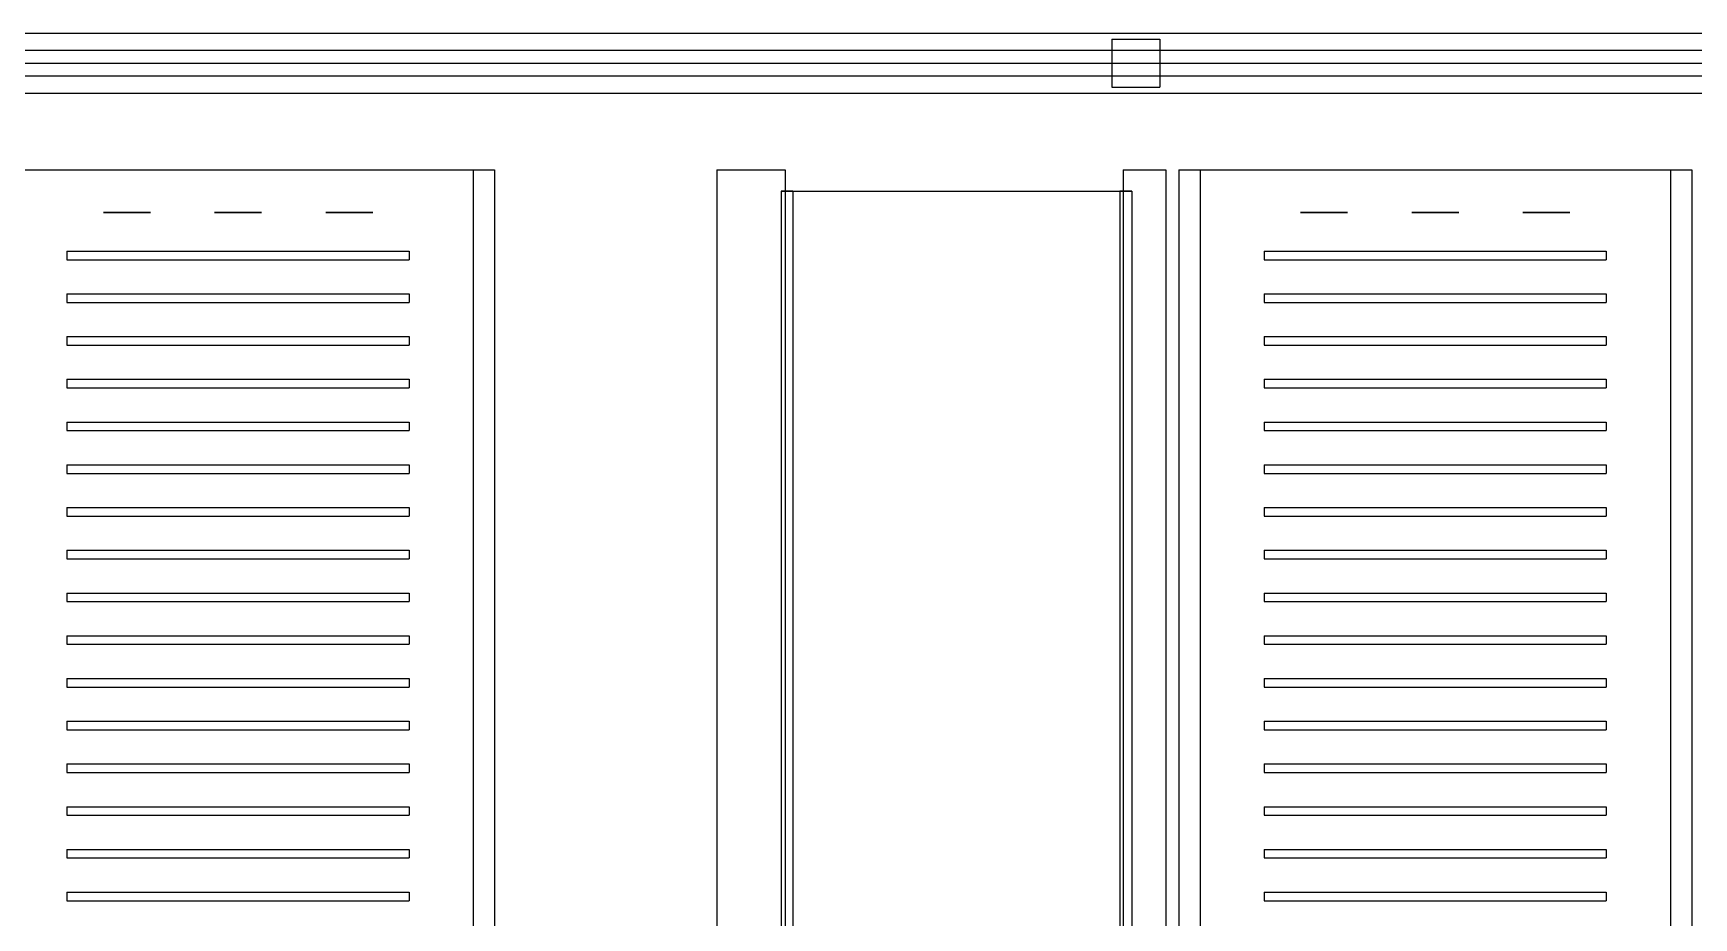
# Model space of a CAD drawing. Header units: millimetres. Extents: x -1175 to 655, y -895 to 720.
# Drawn here: x -222.57 to -179.85, y -427.5 to -404.73 of the extents above; entities that cross this region are included whole.
import ezdxf

# ---------------------------------------------------------------- set-up
doc = ezdxf.new("R2010")
doc.units = ezdxf.units.MM
doc.layers.add('HIDDEN', color=8, linetype='Continuous')
doc.layers.add('VISIBLE', color=7, linetype='Continuous')

msp = doc.modelspace()

# ---------------------------------------------------------------- linework, layer by layer
at = {"layer": 'HIDDEN'}
for points in [[(-317.4, -404.728), (-97.4, -404.728)], [(-317.4, -404.728), (-97.4, -404.728)], [(-317.4, -404.728), (-97.4, -404.728)], [(-194.816, -404.882), (-193.584, -404.882)], [(-194.816, -404.882), (-193.584, -404.882)], [(-194.816, -404.882), (-194.816, -406.114)], [(-194.816, -404.882), (-194.816, -406.114)], [(-193.584, -404.882), (-193.584, -406.114)], [(-193.584, -404.882), (-193.584, -406.114)], [(-317.4, -405.168), (-97.4, -405.168)], [(-317.4, -405.168), (-97.4, -405.168)], [(-317.4, -405.498), (-97.4, -405.498)], [(-317.4, -405.498), (-97.4, -405.498)], [(-317.4, -405.498), (-97.4, -405.498)], [(-317.4, -405.498), (-97.4, -405.498)], [(-317.4, -405.498), (-97.4, -405.498)], [(-317.4, -405.498), (-97.4, -405.498)], [(-317.4, -405.828), (-97.4, -405.828)], [(-317.4, -405.828), (-97.4, -405.828)], [(-317.4, -406.268), (-97.4, -406.268)], [(-317.4, -406.268), (-97.4, -406.268)], [(-317.4, -406.268), (-97.4, -406.268)], [(-194.816, -406.114), (-193.584, -406.114)], [(-194.816, -406.114), (-193.584, -406.114)], [(-223.9, -408.248), (-210.7, -408.248)], [(-223.9, -408.248), (-210.7, -408.248)], [(-223.35, -408.248), (-211.25, -408.248)], [(-223.35, -408.248), (-211.25, -408.248)], [(-211.25, -408.248), (-211.25, -440.148)], [(-211.25, -408.248), (-211.25, -440.148)], [(-210.7, -408.248), (-210.7, -440.148)], [(-210.7, -408.248), (-210.7, -440.148)], [(-204.98, -408.248), (-203.22, -408.248)], [(-204.98, -408.248), (-203.22, -408.248)], [(-204.98, -408.248), (-204.98, -440.148)], [(-204.98, -408.248), (-204.98, -440.148)], [(-203.22, -408.248), (-203.22, -440.148)], [(-203.22, -408.248), (-203.22, -440.148)], [(-194.53, -408.248), (-193.43, -408.248)], [(-194.53, -408.248), (-193.43, -408.248)], [(-194.53, -408.248), (-194.53, -440.148)], [(-194.53, -408.248), (-194.53, -440.148)], [(-193.43, -408.248), (-193.43, -440.148)], [(-193.43, -408.248), (-193.43, -440.148)], [(-193.1, -408.248), (-179.9, -408.248)], [(-193.1, -408.248), (-179.9, -408.248)], [(-193.1, -408.248), (-193.1, -440.148)], [(-193.1, -408.248), (-193.1, -440.148)], [(-192.55, -408.248), (-180.45, -408.248)], [(-192.55, -408.248), (-180.45, -408.248)], [(-192.55, -408.248), (-192.55, -440.148)], [(-192.55, -408.248), (-192.55, -440.148)], [(-180.45, -408.248), (-180.45, -440.148)], [(-180.45, -408.248), (-180.45, -440.148)], [(-179.9, -408.248), (-179.9, -440.148)], [(-179.9, -408.248), (-179.9, -440.148)], [(-203.33, -408.798), (-194.617, -408.798)], [(-203.33, -408.798), (-203.023, -408.798)], [(-203.33, -408.798), (-203.33, -439.598)], [(-203.33, -408.798), (-194.617, -408.798)], [(-203.023, -408.798), (-203.33, -408.798)], [(-203.33, -408.798), (-203.33, -439.598)], [(-203.33, -408.798), (-194.617, -408.798)], [(-203.33, -408.798), (-203.023, -408.798)], [(-203.33, -408.798), (-203.33, -439.598)], [(-203.33, -408.798), (-194.617, -408.798)], [(-203.023, -408.798), (-203.33, -408.798)], [(-203.33, -408.798), (-203.33, -439.598)], [(-203.33, -408.798), (-194.617, -408.798)], [(-203.33, -408.798), (-203.023, -408.798)], [(-203.33, -408.798), (-203.33, -439.598)], [(-203.33, -408.798), (-194.617, -408.798)], [(-203.023, -408.798), (-203.33, -408.798)], [(-203.33, -408.798), (-203.33, -439.598)], [(-203.33, -408.798), (-194.617, -408.798)], [(-203.33, -408.798), (-203.023, -408.798)], [(-203.33, -408.798), (-203.33, -439.598)], [(-203.33, -408.798), (-194.617, -408.798)], [(-203.023, -408.798), (-203.33, -408.798)], [(-203.33, -408.798), (-203.33, -439.598)], [(-203.33, -408.798), (-194.617, -408.798)], [(-203.33, -408.798), (-203.023, -408.798)], [(-203.33, -408.798), (-203.33, -439.598)], [(-203.023, -408.798), (-194.31, -408.798)], [(-203.023, -408.798), (-203.023, -439.598)], [(-203.023, -408.798), (-194.31, -408.798)], [(-203.023, -408.798), (-203.023, -439.598)], [(-203.023, -408.798), (-194.31, -408.798)], [(-203.023, -408.798), (-203.023, -439.598)], [(-203.023, -408.798), (-194.31, -408.798)], [(-203.023, -408.798), (-203.023, -439.598)], [(-203.023, -408.798), (-194.31, -408.798)], [(-203.023, -408.798), (-203.023, -439.598)], [(-203.023, -408.798), (-194.31, -408.798)], [(-203.023, -408.798), (-203.023, -439.598)], [(-203.023, -408.798), (-194.31, -408.798)], [(-203.023, -408.798), (-203.023, -439.598)], [(-203.023, -408.798), (-194.31, -408.798)], [(-203.023, -408.798), (-203.023, -439.598)], [(-203.023, -408.798), (-194.31, -408.798)], [(-203.023, -408.798), (-203.023, -439.598)], [(-194.617, -408.798), (-194.31, -408.798)], [(-194.617, -408.798), (-194.617, -439.598)], [(-194.31, -408.798), (-194.617, -408.798)], [(-194.617, -408.798), (-194.617, -439.598)], [(-194.617, -408.798), (-194.31, -408.798)], [(-194.617, -408.798), (-194.617, -439.598)], [(-194.31, -408.798), (-194.617, -408.798)], [(-194.617, -408.798), (-194.617, -439.598)], [(-194.617, -408.798), (-194.31, -408.798)], [(-194.617, -408.798), (-194.617, -439.598)], [(-194.31, -408.798), (-194.617, -408.798)], [(-194.617, -408.798), (-194.617, -439.598)], [(-194.617, -408.798), (-194.31, -408.798)], [(-194.617, -408.798), (-194.617, -439.598)], [(-194.31, -408.798), (-194.617, -408.798)], [(-194.617, -408.798), (-194.617, -439.598)], [(-194.617, -408.798), (-194.31, -408.798)], [(-194.617, -408.798), (-194.617, -439.598)], [(-194.31, -408.798), (-194.31, -439.598)], [(-194.31, -408.798), (-194.31, -439.598)], [(-194.31, -408.798), (-194.31, -439.598)], [(-194.31, -408.798), (-194.31, -439.598)], [(-194.31, -408.798), (-194.31, -439.598)], [(-194.31, -408.798), (-194.31, -439.598)], [(-194.31, -408.798), (-194.31, -439.598)], [(-194.31, -408.798), (-194.31, -439.598)], [(-194.31, -408.798), (-194.31, -439.598)], [(-220.765, -409.348), (-220.761, -409.348)], [(-220.761, -409.348), (-220.765, -409.348)], [(-220.765, -409.348), (-220.761, -409.348)], [(-220.761, -409.348), (-220.765, -409.348)], [(-220.765, -409.348), (-220.761, -409.348)], [(-220.761, -409.348), (-220.765, -409.348)], [(-220.765, -409.348), (-220.761, -409.348)], [(-220.761, -409.348), (-220.765, -409.348)], [(-220.765, -409.348), (-220.761, -409.348)], [(-220.761, -409.348), (-220.765, -409.348)], [(-220.761, -409.348), (-220.726, -409.348)], [(-220.726, -409.348), (-220.761, -409.348)], [(-220.761, -409.348), (-220.726, -409.348)], [(-220.726, -409.348), (-220.761, -409.348)], [(-220.761, -409.348), (-220.726, -409.348)], [(-220.726, -409.348), (-220.761, -409.348)], [(-220.761, -409.348), (-220.726, -409.348)], [(-220.726, -409.348), (-220.761, -409.348)], [(-220.761, -409.348), (-220.726, -409.348)], [(-220.726, -409.348), (-220.761, -409.348)], [(-220.726, -409.348), (-220.658, -409.348)], [(-220.658, -409.348), (-220.726, -409.348)], [(-220.726, -409.348), (-220.658, -409.348)], [(-220.658, -409.348), (-220.726, -409.348)], [(-220.726, -409.348), (-220.658, -409.348)], [(-220.658, -409.348), (-220.726, -409.348)], [(-220.726, -409.348), (-220.658, -409.348)], [(-220.658, -409.348), (-220.726, -409.348)], [(-220.726, -409.348), (-220.658, -409.348)], [(-220.658, -409.348), (-220.726, -409.348)], [(-220.658, -409.348), (-220.561, -409.348)], [(-220.561, -409.348), (-220.658, -409.348)], [(-220.658, -409.348), (-220.561, -409.348)], [(-220.561, -409.348), (-220.658, -409.348)], [(-220.658, -409.348), (-220.561, -409.348)], [(-220.561, -409.348), (-220.658, -409.348)], [(-220.658, -409.348), (-220.561, -409.348)], [(-220.561, -409.348), (-220.658, -409.348)], [(-220.658, -409.348), (-220.561, -409.348)], [(-220.561, -409.348), (-220.658, -409.348)], [(-220.561, -409.348), (-220.441, -409.348)], [(-220.441, -409.348), (-220.561, -409.348)], [(-220.561, -409.348), (-220.441, -409.348)], [(-220.441, -409.348), (-220.561, -409.348)], [(-220.561, -409.348), (-220.441, -409.348)], [(-220.441, -409.348), (-220.561, -409.348)], [(-220.561, -409.348), (-220.441, -409.348)], [(-220.441, -409.348), (-220.561, -409.348)], [(-220.561, -409.348), (-220.441, -409.348)], [(-220.441, -409.348), (-220.561, -409.348)], [(-220.441, -409.348), (-220.305, -409.348)], [(-220.305, -409.348), (-220.441, -409.348)], [(-220.441, -409.348), (-220.305, -409.348)], [(-220.305, -409.348), (-220.441, -409.348)], [(-220.441, -409.348), (-220.305, -409.348)], [(-220.305, -409.348), (-220.441, -409.348)], [(-220.441, -409.348), (-220.305, -409.348)], [(-220.305, -409.348), (-220.441, -409.348)], [(-220.441, -409.348), (-220.305, -409.348)], [(-220.305, -409.348), (-220.441, -409.348)], [(-220.305, -409.348), (-220.16, -409.348)], [(-220.16, -409.348), (-220.305, -409.348)], [(-220.305, -409.348), (-220.16, -409.348)], [(-220.16, -409.348), (-220.305, -409.348)], [(-220.305, -409.348), (-220.16, -409.348)], [(-220.16, -409.348), (-220.305, -409.348)], [(-220.305, -409.348), (-220.16, -409.348)], [(-220.16, -409.348), (-220.305, -409.348)], [(-220.305, -409.348), (-220.16, -409.348)], [(-220.16, -409.348), (-220.305, -409.348)], [(-220.015, -409.348), (-220.16, -409.348)], [(-220.16, -409.348), (-220.015, -409.348)], [(-220.015, -409.348), (-220.16, -409.348)], [(-220.16, -409.348), (-220.015, -409.348)], [(-220.015, -409.348), (-220.16, -409.348)], [(-220.16, -409.348), (-220.015, -409.348)], [(-220.015, -409.348), (-220.16, -409.348)], [(-220.16, -409.348), (-220.015, -409.348)], [(-220.015, -409.348), (-220.16, -409.348)], [(-220.16, -409.348), (-220.015, -409.348)], [(-219.879, -409.348), (-220.015, -409.348)], [(-220.015, -409.348), (-219.879, -409.348)], [(-219.879, -409.348), (-220.015, -409.348)], [(-220.015, -409.348), (-219.879, -409.348)], [(-219.879, -409.348), (-220.015, -409.348)], [(-220.015, -409.348), (-219.879, -409.348)], [(-219.879, -409.348), (-220.015, -409.348)], [(-220.015, -409.348), (-219.879, -409.348)], [(-219.879, -409.348), (-220.015, -409.348)], [(-220.015, -409.348), (-219.879, -409.348)], [(-219.759, -409.348), (-219.879, -409.348)], [(-219.879, -409.348), (-219.759, -409.348)], [(-219.759, -409.348), (-219.879, -409.348)], [(-219.879, -409.348), (-219.759, -409.348)], [(-219.759, -409.348), (-219.879, -409.348)], [(-219.879, -409.348), (-219.759, -409.348)], [(-219.759, -409.348), (-219.879, -409.348)], [(-219.879, -409.348), (-219.759, -409.348)], [(-219.759, -409.348), (-219.879, -409.348)], [(-219.879, -409.348), (-219.759, -409.348)], [(-219.662, -409.348), (-219.759, -409.348)], [(-219.759, -409.348), (-219.662, -409.348)], [(-219.662, -409.348), (-219.759, -409.348)], [(-219.759, -409.348), (-219.662, -409.348)], [(-219.662, -409.348), (-219.759, -409.348)], [(-219.759, -409.348), (-219.662, -409.348)], [(-219.662, -409.348), (-219.759, -409.348)], [(-219.759, -409.348), (-219.662, -409.348)], [(-219.662, -409.348), (-219.759, -409.348)], [(-219.759, -409.348), (-219.662, -409.348)], [(-219.594, -409.348), (-219.662, -409.348)], [(-219.662, -409.348), (-219.594, -409.348)], [(-219.594, -409.348), (-219.662, -409.348)], [(-219.662, -409.348), (-219.594, -409.348)], [(-219.594, -409.348), (-219.662, -409.348)], [(-219.662, -409.348), (-219.594, -409.348)], [(-219.594, -409.348), (-219.662, -409.348)], [(-219.662, -409.348), (-219.594, -409.348)], [(-219.594, -409.348), (-219.662, -409.348)], [(-219.662, -409.348), (-219.594, -409.348)], [(-219.559, -409.348), (-219.594, -409.348)], [(-219.594, -409.348), (-219.559, -409.348)], [(-219.559, -409.348), (-219.594, -409.348)], [(-219.594, -409.348), (-219.559, -409.348)], [(-219.559, -409.348), (-219.594, -409.348)], [(-219.594, -409.348), (-219.559, -409.348)], [(-219.559, -409.348), (-219.594, -409.348)], [(-219.594, -409.348), (-219.559, -409.348)], [(-219.559, -409.348), (-219.594, -409.348)], [(-219.594, -409.348), (-219.559, -409.348)], [(-219.555, -409.348), (-219.559, -409.348)], [(-219.559, -409.348), (-219.555, -409.348)], [(-219.555, -409.348), (-219.559, -409.348)], [(-219.559, -409.348), (-219.555, -409.348)], [(-219.555, -409.348), (-219.559, -409.348)], [(-219.559, -409.348), (-219.555, -409.348)], [(-219.555, -409.348), (-219.559, -409.348)], [(-219.559, -409.348), (-219.555, -409.348)], [(-219.555, -409.348), (-219.559, -409.348)], [(-219.559, -409.348), (-219.555, -409.348)], [(-217.905, -409.348), (-217.901, -409.348)], [(-217.901, -409.348), (-217.905, -409.348)], [(-217.905, -409.348), (-217.901, -409.348)], [(-217.901, -409.348), (-217.905, -409.348)], [(-217.905, -409.348), (-217.901, -409.348)], [(-217.901, -409.348), (-217.905, -409.348)], [(-217.905, -409.348), (-217.901, -409.348)], [(-217.901, -409.348), (-217.905, -409.348)], [(-217.905, -409.348), (-217.901, -409.348)], [(-217.901, -409.348), (-217.905, -409.348)], [(-217.901, -409.348), (-217.866, -409.348)], [(-217.866, -409.348), (-217.901, -409.348)], [(-217.901, -409.348), (-217.866, -409.348)], [(-217.866, -409.348), (-217.901, -409.348)], [(-217.901, -409.348), (-217.866, -409.348)], [(-217.866, -409.348), (-217.901, -409.348)], [(-217.901, -409.348), (-217.866, -409.348)], [(-217.866, -409.348), (-217.901, -409.348)], [(-217.901, -409.348), (-217.866, -409.348)], [(-217.866, -409.348), (-217.901, -409.348)], [(-217.866, -409.348), (-217.798, -409.348)], [(-217.798, -409.348), (-217.866, -409.348)], [(-217.866, -409.348), (-217.798, -409.348)], [(-217.798, -409.348), (-217.866, -409.348)], [(-217.866, -409.348), (-217.798, -409.348)], [(-217.798, -409.348), (-217.866, -409.348)], [(-217.866, -409.348), (-217.798, -409.348)], [(-217.798, -409.348), (-217.866, -409.348)], [(-217.866, -409.348), (-217.798, -409.348)], [(-217.798, -409.348), (-217.866, -409.348)], [(-217.798, -409.348), (-217.701, -409.348)], [(-217.701, -409.348), (-217.798, -409.348)], [(-217.798, -409.348), (-217.701, -409.348)], [(-217.701, -409.348), (-217.798, -409.348)], [(-217.798, -409.348), (-217.701, -409.348)], [(-217.701, -409.348), (-217.798, -409.348)], [(-217.798, -409.348), (-217.701, -409.348)], [(-217.701, -409.348), (-217.798, -409.348)], [(-217.798, -409.348), (-217.701, -409.348)], [(-217.701, -409.348), (-217.798, -409.348)], [(-217.701, -409.348), (-217.581, -409.348)], [(-217.581, -409.348), (-217.701, -409.348)], [(-217.701, -409.348), (-217.581, -409.348)], [(-217.581, -409.348), (-217.701, -409.348)], [(-217.701, -409.348), (-217.581, -409.348)], [(-217.581, -409.348), (-217.701, -409.348)], [(-217.701, -409.348), (-217.581, -409.348)], [(-217.581, -409.348), (-217.701, -409.348)], [(-217.701, -409.348), (-217.581, -409.348)], [(-217.581, -409.348), (-217.701, -409.348)], [(-217.581, -409.348), (-217.445, -409.348)], [(-217.445, -409.348), (-217.581, -409.348)], [(-217.581, -409.348), (-217.445, -409.348)], [(-217.445, -409.348), (-217.581, -409.348)], [(-217.581, -409.348), (-217.445, -409.348)], [(-217.445, -409.348), (-217.581, -409.348)], [(-217.581, -409.348), (-217.445, -409.348)], [(-217.445, -409.348), (-217.581, -409.348)], [(-217.581, -409.348), (-217.445, -409.348)], [(-217.445, -409.348), (-217.581, -409.348)], [(-217.445, -409.348), (-217.3, -409.348)], [(-217.3, -409.348), (-217.445, -409.348)], [(-217.445, -409.348), (-217.3, -409.348)], [(-217.3, -409.348), (-217.445, -409.348)], [(-217.445, -409.348), (-217.3, -409.348)], [(-217.3, -409.348), (-217.445, -409.348)], [(-217.445, -409.348), (-217.3, -409.348)], [(-217.3, -409.348), (-217.445, -409.348)], [(-217.445, -409.348), (-217.3, -409.348)], [(-217.3, -409.348), (-217.445, -409.348)], [(-217.155, -409.348), (-217.3, -409.348)], [(-217.3, -409.348), (-217.155, -409.348)], [(-217.155, -409.348), (-217.3, -409.348)], [(-217.3, -409.348), (-217.155, -409.348)], [(-217.155, -409.348), (-217.3, -409.348)], [(-217.3, -409.348), (-217.155, -409.348)], [(-217.155, -409.348), (-217.3, -409.348)], [(-217.3, -409.348), (-217.155, -409.348)], [(-217.155, -409.348), (-217.3, -409.348)], [(-217.3, -409.348), (-217.155, -409.348)], [(-217.019, -409.348), (-217.155, -409.348)], [(-217.155, -409.348), (-217.019, -409.348)], [(-217.019, -409.348), (-217.155, -409.348)], [(-217.155, -409.348), (-217.019, -409.348)], [(-217.019, -409.348), (-217.155, -409.348)], [(-217.155, -409.348), (-217.019, -409.348)], [(-217.019, -409.348), (-217.155, -409.348)], [(-217.155, -409.348), (-217.019, -409.348)], [(-217.019, -409.348), (-217.155, -409.348)], [(-217.155, -409.348), (-217.019, -409.348)], [(-216.899, -409.348), (-217.019, -409.348)], [(-217.019, -409.348), (-216.899, -409.348)], [(-216.899, -409.348), (-217.019, -409.348)], [(-217.019, -409.348), (-216.899, -409.348)], [(-216.899, -409.348), (-217.019, -409.348)], [(-217.019, -409.348), (-216.899, -409.348)], [(-216.899, -409.348), (-217.019, -409.348)], [(-217.019, -409.348), (-216.899, -409.348)], [(-216.899, -409.348), (-217.019, -409.348)], [(-217.019, -409.348), (-216.899, -409.348)], [(-216.802, -409.348), (-216.899, -409.348)], [(-216.899, -409.348), (-216.802, -409.348)], [(-216.802, -409.348), (-216.899, -409.348)], [(-216.899, -409.348), (-216.802, -409.348)], [(-216.802, -409.348), (-216.899, -409.348)], [(-216.899, -409.348), (-216.802, -409.348)], [(-216.802, -409.348), (-216.899, -409.348)], [(-216.899, -409.348), (-216.802, -409.348)], [(-216.802, -409.348), (-216.899, -409.348)], [(-216.899, -409.348), (-216.802, -409.348)], [(-216.734, -409.348), (-216.802, -409.348)], [(-216.802, -409.348), (-216.734, -409.348)], [(-216.734, -409.348), (-216.802, -409.348)], [(-216.802, -409.348), (-216.734, -409.348)], [(-216.734, -409.348), (-216.802, -409.348)], [(-216.802, -409.348), (-216.734, -409.348)], [(-216.734, -409.348), (-216.802, -409.348)], [(-216.802, -409.348), (-216.734, -409.348)], [(-216.734, -409.348), (-216.802, -409.348)], [(-216.802, -409.348), (-216.734, -409.348)], [(-216.699, -409.348), (-216.734, -409.348)], [(-216.734, -409.348), (-216.699, -409.348)], [(-216.699, -409.348), (-216.734, -409.348)], [(-216.734, -409.348), (-216.699, -409.348)], [(-216.699, -409.348), (-216.734, -409.348)], [(-216.734, -409.348), (-216.699, -409.348)], [(-216.699, -409.348), (-216.734, -409.348)], [(-216.734, -409.348), (-216.699, -409.348)], [(-216.699, -409.348), (-216.734, -409.348)], [(-216.734, -409.348), (-216.699, -409.348)], [(-216.695, -409.348), (-216.699, -409.348)], [(-216.699, -409.348), (-216.695, -409.348)], [(-216.695, -409.348), (-216.699, -409.348)], [(-216.699, -409.348), (-216.695, -409.348)], [(-216.695, -409.348), (-216.699, -409.348)], [(-216.699, -409.348), (-216.695, -409.348)], [(-216.695, -409.348), (-216.699, -409.348)], [(-216.699, -409.348), (-216.695, -409.348)], [(-216.695, -409.348), (-216.699, -409.348)], [(-216.699, -409.348), (-216.695, -409.348)], [(-215.045, -409.348), (-215.041, -409.348)], [(-215.041, -409.348), (-215.045, -409.348)], [(-215.045, -409.348), (-215.041, -409.348)], [(-215.041, -409.348), (-215.045, -409.348)], [(-215.045, -409.348), (-215.041, -409.348)], [(-215.041, -409.348), (-215.045, -409.348)], [(-215.045, -409.348), (-215.041, -409.348)], [(-215.041, -409.348), (-215.045, -409.348)], [(-215.045, -409.348), (-215.041, -409.348)], [(-215.041, -409.348), (-215.045, -409.348)], [(-215.041, -409.348), (-215.006, -409.348)], [(-215.006, -409.348), (-215.041, -409.348)], [(-215.041, -409.348), (-215.006, -409.348)], [(-215.006, -409.348), (-215.041, -409.348)], [(-215.041, -409.348), (-215.006, -409.348)], [(-215.006, -409.348), (-215.041, -409.348)], [(-215.041, -409.348), (-215.006, -409.348)], [(-215.006, -409.348), (-215.041, -409.348)], [(-215.041, -409.348), (-215.006, -409.348)], [(-215.006, -409.348), (-215.041, -409.348)], [(-215.006, -409.348), (-214.938, -409.348)], [(-214.938, -409.348), (-215.006, -409.348)], [(-215.006, -409.348), (-214.938, -409.348)], [(-214.938, -409.348), (-215.006, -409.348)], [(-215.006, -409.348), (-214.938, -409.348)], [(-214.938, -409.348), (-215.006, -409.348)], [(-215.006, -409.348), (-214.938, -409.348)], [(-214.938, -409.348), (-215.006, -409.348)], [(-215.006, -409.348), (-214.938, -409.348)], [(-214.938, -409.348), (-215.006, -409.348)], [(-214.938, -409.348), (-214.841, -409.348)], [(-214.841, -409.348), (-214.938, -409.348)], [(-214.938, -409.348), (-214.841, -409.348)], [(-214.841, -409.348), (-214.938, -409.348)], [(-214.938, -409.348), (-214.841, -409.348)], [(-214.841, -409.348), (-214.938, -409.348)], [(-214.938, -409.348), (-214.841, -409.348)], [(-214.841, -409.348), (-214.938, -409.348)], [(-214.938, -409.348), (-214.841, -409.348)], [(-214.841, -409.348), (-214.938, -409.348)], [(-214.841, -409.348), (-214.721, -409.348)], [(-214.721, -409.348), (-214.841, -409.348)], [(-214.841, -409.348), (-214.721, -409.348)], [(-214.721, -409.348), (-214.841, -409.348)], [(-214.841, -409.348), (-214.721, -409.348)], [(-214.721, -409.348), (-214.841, -409.348)], [(-214.841, -409.348), (-214.721, -409.348)], [(-214.721, -409.348), (-214.841, -409.348)], [(-214.841, -409.348), (-214.721, -409.348)], [(-214.721, -409.348), (-214.841, -409.348)], [(-214.721, -409.348), (-214.585, -409.348)], [(-214.585, -409.348), (-214.721, -409.348)], [(-214.721, -409.348), (-214.585, -409.348)], [(-214.585, -409.348), (-214.721, -409.348)], [(-214.721, -409.348), (-214.585, -409.348)], [(-214.585, -409.348), (-214.721, -409.348)], [(-214.721, -409.348), (-214.585, -409.348)], [(-214.585, -409.348), (-214.721, -409.348)], [(-214.721, -409.348), (-214.585, -409.348)], [(-214.585, -409.348), (-214.721, -409.348)], [(-214.585, -409.348), (-214.44, -409.348)], [(-214.44, -409.348), (-214.585, -409.348)], [(-214.585, -409.348), (-214.44, -409.348)], [(-214.44, -409.348), (-214.585, -409.348)], [(-214.585, -409.348), (-214.44, -409.348)], [(-214.44, -409.348), (-214.585, -409.348)], [(-214.585, -409.348), (-214.44, -409.348)], [(-214.44, -409.348), (-214.585, -409.348)], [(-214.585, -409.348), (-214.44, -409.348)], [(-214.44, -409.348), (-214.585, -409.348)], [(-214.295, -409.348), (-214.44, -409.348)], [(-214.44, -409.348), (-214.295, -409.348)], [(-214.295, -409.348), (-214.44, -409.348)], [(-214.44, -409.348), (-214.295, -409.348)], [(-214.295, -409.348), (-214.44, -409.348)], [(-214.44, -409.348), (-214.295, -409.348)], [(-214.295, -409.348), (-214.44, -409.348)], [(-214.44, -409.348), (-214.295, -409.348)], [(-214.295, -409.348), (-214.44, -409.348)], [(-214.44, -409.348), (-214.295, -409.348)], [(-214.159, -409.348), (-214.295, -409.348)], [(-214.295, -409.348), (-214.159, -409.348)], [(-214.159, -409.348), (-214.295, -409.348)], [(-214.295, -409.348), (-214.159, -409.348)], [(-214.159, -409.348), (-214.295, -409.348)], [(-214.295, -409.348), (-214.159, -409.348)], [(-214.159, -409.348), (-214.295, -409.348)], [(-214.295, -409.348), (-214.159, -409.348)], [(-214.159, -409.348), (-214.295, -409.348)], [(-214.295, -409.348), (-214.159, -409.348)], [(-214.039, -409.348), (-214.159, -409.348)], [(-214.159, -409.348), (-214.039, -409.348)], [(-214.039, -409.348), (-214.159, -409.348)], [(-214.159, -409.348), (-214.039, -409.348)], [(-214.039, -409.348), (-214.159, -409.348)], [(-214.159, -409.348), (-214.039, -409.348)], [(-214.039, -409.348), (-214.159, -409.348)], [(-214.159, -409.348), (-214.039, -409.348)], [(-214.039, -409.348), (-214.159, -409.348)], [(-214.159, -409.348), (-214.039, -409.348)], [(-213.942, -409.348), (-214.039, -409.348)], [(-214.039, -409.348), (-213.942, -409.348)], [(-213.942, -409.348), (-214.039, -409.348)], [(-214.039, -409.348), (-213.942, -409.348)], [(-213.942, -409.348), (-214.039, -409.348)], [(-214.039, -409.348), (-213.942, -409.348)], [(-213.942, -409.348), (-214.039, -409.348)], [(-214.039, -409.348), (-213.942, -409.348)], [(-213.942, -409.348), (-214.039, -409.348)], [(-214.039, -409.348), (-213.942, -409.348)], [(-213.874, -409.348), (-213.942, -409.348)], [(-213.942, -409.348), (-213.874, -409.348)], [(-213.874, -409.348), (-213.942, -409.348)], [(-213.942, -409.348), (-213.874, -409.348)], [(-213.874, -409.348), (-213.942, -409.348)], [(-213.942, -409.348), (-213.874, -409.348)], [(-213.874, -409.348), (-213.942, -409.348)], [(-213.942, -409.348), (-213.874, -409.348)], [(-213.874, -409.348), (-213.942, -409.348)], [(-213.942, -409.348), (-213.874, -409.348)], [(-213.839, -409.348), (-213.874, -409.348)], [(-213.874, -409.348), (-213.839, -409.348)], [(-213.839, -409.348), (-213.874, -409.348)], [(-213.874, -409.348), (-213.839, -409.348)], [(-213.839, -409.348), (-213.874, -409.348)], [(-213.874, -409.348), (-213.839, -409.348)], [(-213.839, -409.348), (-213.874, -409.348)], [(-213.874, -409.348), (-213.839, -409.348)], [(-213.839, -409.348), (-213.874, -409.348)], [(-213.874, -409.348), (-213.839, -409.348)], [(-213.835, -409.348), (-213.839, -409.348)], [(-213.839, -409.348), (-213.835, -409.348)], [(-213.835, -409.348), (-213.839, -409.348)], [(-213.839, -409.348), (-213.835, -409.348)], [(-213.835, -409.348), (-213.839, -409.348)], [(-213.839, -409.348), (-213.835, -409.348)], [(-213.835, -409.348), (-213.839, -409.348)], [(-213.839, -409.348), (-213.835, -409.348)], [(-213.835, -409.348), (-213.839, -409.348)], [(-213.839, -409.348), (-213.835, -409.348)], [(-189.965, -409.348), (-189.961, -409.348)], [(-189.961, -409.348), (-189.965, -409.348)], [(-189.965, -409.348), (-189.961, -409.348)], [(-189.961, -409.348), (-189.965, -409.348)], [(-189.965, -409.348), (-189.961, -409.348)], [(-189.961, -409.348), (-189.965, -409.348)], [(-189.965, -409.348), (-189.961, -409.348)], [(-189.961, -409.348), (-189.965, -409.348)], [(-189.965, -409.348), (-189.961, -409.348)], [(-189.961, -409.348), (-189.965, -409.348)], [(-189.961, -409.348), (-189.926, -409.348)], [(-189.926, -409.348), (-189.961, -409.348)], [(-189.961, -409.348), (-189.926, -409.348)], [(-189.926, -409.348), (-189.961, -409.348)], [(-189.961, -409.348), (-189.926, -409.348)], [(-189.926, -409.348), (-189.961, -409.348)], [(-189.961, -409.348), (-189.926, -409.348)], [(-189.926, -409.348), (-189.961, -409.348)], [(-189.961, -409.348), (-189.926, -409.348)], [(-189.926, -409.348), (-189.961, -409.348)], [(-189.926, -409.348), (-189.858, -409.348)], [(-189.858, -409.348), (-189.926, -409.348)], [(-189.926, -409.348), (-189.858, -409.348)], [(-189.858, -409.348), (-189.926, -409.348)], [(-189.926, -409.348), (-189.858, -409.348)], [(-189.858, -409.348), (-189.926, -409.348)], [(-189.926, -409.348), (-189.858, -409.348)], [(-189.858, -409.348), (-189.926, -409.348)], [(-189.926, -409.348), (-189.858, -409.348)], [(-189.858, -409.348), (-189.926, -409.348)], [(-189.858, -409.348), (-189.761, -409.348)], [(-189.761, -409.348), (-189.858, -409.348)], [(-189.858, -409.348), (-189.761, -409.348)], [(-189.761, -409.348), (-189.858, -409.348)], [(-189.858, -409.348), (-189.761, -409.348)], [(-189.761, -409.348), (-189.858, -409.348)], [(-189.858, -409.348), (-189.761, -409.348)], [(-189.761, -409.348), (-189.858, -409.348)], [(-189.858, -409.348), (-189.761, -409.348)], [(-189.761, -409.348), (-189.858, -409.348)], [(-189.761, -409.348), (-189.641, -409.348)], [(-189.641, -409.348), (-189.761, -409.348)], [(-189.761, -409.348), (-189.641, -409.348)], [(-189.641, -409.348), (-189.761, -409.348)], [(-189.761, -409.348), (-189.641, -409.348)], [(-189.641, -409.348), (-189.761, -409.348)], [(-189.761, -409.348), (-189.641, -409.348)], [(-189.641, -409.348), (-189.761, -409.348)], [(-189.761, -409.348), (-189.641, -409.348)], [(-189.641, -409.348), (-189.761, -409.348)], [(-189.641, -409.348), (-189.505, -409.348)], [(-189.505, -409.348), (-189.641, -409.348)], [(-189.641, -409.348), (-189.505, -409.348)], [(-189.505, -409.348), (-189.641, -409.348)], [(-189.641, -409.348), (-189.505, -409.348)], [(-189.505, -409.348), (-189.641, -409.348)], [(-189.641, -409.348), (-189.505, -409.348)], [(-189.505, -409.348), (-189.641, -409.348)], [(-189.641, -409.348), (-189.505, -409.348)], [(-189.505, -409.348), (-189.641, -409.348)], [(-189.505, -409.348), (-189.36, -409.348)], [(-189.36, -409.348), (-189.505, -409.348)], [(-189.505, -409.348), (-189.36, -409.348)], [(-189.36, -409.348), (-189.505, -409.348)], [(-189.505, -409.348), (-189.36, -409.348)], [(-189.36, -409.348), (-189.505, -409.348)], [(-189.505, -409.348), (-189.36, -409.348)], [(-189.36, -409.348), (-189.505, -409.348)], [(-189.505, -409.348), (-189.36, -409.348)], [(-189.36, -409.348), (-189.505, -409.348)], [(-189.215, -409.348), (-189.36, -409.348)], [(-189.36, -409.348), (-189.215, -409.348)], [(-189.215, -409.348), (-189.36, -409.348)], [(-189.36, -409.348), (-189.215, -409.348)], [(-189.215, -409.348), (-189.36, -409.348)], [(-189.36, -409.348), (-189.215, -409.348)], [(-189.215, -409.348), (-189.36, -409.348)], [(-189.36, -409.348), (-189.215, -409.348)], [(-189.215, -409.348), (-189.36, -409.348)], [(-189.36, -409.348), (-189.215, -409.348)], [(-189.079, -409.348), (-189.215, -409.348)], [(-189.215, -409.348), (-189.079, -409.348)], [(-189.079, -409.348), (-189.215, -409.348)], [(-189.215, -409.348), (-189.079, -409.348)], [(-189.079, -409.348), (-189.215, -409.348)], [(-189.215, -409.348), (-189.079, -409.348)], [(-189.079, -409.348), (-189.215, -409.348)], [(-189.215, -409.348), (-189.079, -409.348)], [(-189.079, -409.348), (-189.215, -409.348)], [(-189.215, -409.348), (-189.079, -409.348)], [(-188.959, -409.348), (-189.079, -409.348)], [(-189.079, -409.348), (-188.959, -409.348)], [(-188.959, -409.348), (-189.079, -409.348)], [(-189.079, -409.348), (-188.959, -409.348)], [(-188.959, -409.348), (-189.079, -409.348)], [(-189.079, -409.348), (-188.959, -409.348)], [(-188.959, -409.348), (-189.079, -409.348)], [(-189.079, -409.348), (-188.959, -409.348)], [(-188.959, -409.348), (-189.079, -409.348)], [(-189.079, -409.348), (-188.959, -409.348)], [(-188.862, -409.348), (-188.959, -409.348)], [(-188.959, -409.348), (-188.862, -409.348)], [(-188.862, -409.348), (-188.959, -409.348)], [(-188.959, -409.348), (-188.862, -409.348)], [(-188.862, -409.348), (-188.959, -409.348)], [(-188.959, -409.348), (-188.862, -409.348)], [(-188.862, -409.348), (-188.959, -409.348)], [(-188.959, -409.348), (-188.862, -409.348)], [(-188.862, -409.348), (-188.959, -409.348)], [(-188.959, -409.348), (-188.862, -409.348)], [(-188.794, -409.348), (-188.862, -409.348)], [(-188.862, -409.348), (-188.794, -409.348)], [(-188.794, -409.348), (-188.862, -409.348)], [(-188.862, -409.348), (-188.794, -409.348)], [(-188.794, -409.348), (-188.862, -409.348)], [(-188.862, -409.348), (-188.794, -409.348)], [(-188.794, -409.348), (-188.862, -409.348)], [(-188.862, -409.348), (-188.794, -409.348)], [(-188.794, -409.348), (-188.862, -409.348)], [(-188.862, -409.348), (-188.794, -409.348)], [(-188.759, -409.348), (-188.794, -409.348)], [(-188.794, -409.348), (-188.759, -409.348)], [(-188.759, -409.348), (-188.794, -409.348)], [(-188.794, -409.348), (-188.759, -409.348)], [(-188.759, -409.348), (-188.794, -409.348)], [(-188.794, -409.348), (-188.759, -409.348)], [(-188.759, -409.348), (-188.794, -409.348)], [(-188.794, -409.348), (-188.759, -409.348)], [(-188.759, -409.348), (-188.794, -409.348)], [(-188.794, -409.348), (-188.759, -409.348)], [(-188.755, -409.348), (-188.759, -409.348)], [(-188.759, -409.348), (-188.755, -409.348)], [(-188.755, -409.348), (-188.759, -409.348)], [(-188.759, -409.348), (-188.755, -409.348)], [(-188.755, -409.348), (-188.759, -409.348)], [(-188.759, -409.348), (-188.755, -409.348)], [(-188.755, -409.348), (-188.759, -409.348)], [(-188.759, -409.348), (-188.755, -409.348)], [(-188.755, -409.348), (-188.759, -409.348)], [(-188.759, -409.348), (-188.755, -409.348)], [(-187.105, -409.348), (-187.101, -409.348)], [(-187.101, -409.348), (-187.105, -409.348)], [(-187.105, -409.348), (-187.101, -409.348)], [(-187.101, -409.348), (-187.105, -409.348)], [(-187.105, -409.348), (-187.101, -409.348)], [(-187.101, -409.348), (-187.105, -409.348)], [(-187.105, -409.348), (-187.101, -409.348)], [(-187.101, -409.348), (-187.105, -409.348)], [(-187.105, -409.348), (-187.101, -409.348)], [(-187.101, -409.348), (-187.105, -409.348)], [(-187.101, -409.348), (-187.066, -409.348)], [(-187.066, -409.348), (-187.101, -409.348)], [(-187.101, -409.348), (-187.066, -409.348)], [(-187.066, -409.348), (-187.101, -409.348)], [(-187.101, -409.348), (-187.066, -409.348)], [(-187.066, -409.348), (-187.101, -409.348)], [(-187.101, -409.348), (-187.066, -409.348)], [(-187.066, -409.348), (-187.101, -409.348)], [(-187.101, -409.348), (-187.066, -409.348)], [(-187.066, -409.348), (-187.101, -409.348)], [(-187.066, -409.348), (-186.998, -409.348)], [(-186.998, -409.348), (-187.066, -409.348)], [(-187.066, -409.348), (-186.998, -409.348)], [(-186.998, -409.348), (-187.066, -409.348)], [(-187.066, -409.348), (-186.998, -409.348)], [(-186.998, -409.348), (-187.066, -409.348)], [(-187.066, -409.348), (-186.998, -409.348)], [(-186.998, -409.348), (-187.066, -409.348)], [(-187.066, -409.348), (-186.998, -409.348)], [(-186.998, -409.348), (-187.066, -409.348)], [(-186.998, -409.348), (-186.901, -409.348)], [(-186.901, -409.348), (-186.998, -409.348)], [(-186.998, -409.348), (-186.901, -409.348)], [(-186.901, -409.348), (-186.998, -409.348)], [(-186.998, -409.348), (-186.901, -409.348)], [(-186.901, -409.348), (-186.998, -409.348)], [(-186.998, -409.348), (-186.901, -409.348)], [(-186.901, -409.348), (-186.998, -409.348)], [(-186.998, -409.348), (-186.901, -409.348)], [(-186.901, -409.348), (-186.998, -409.348)], [(-186.901, -409.348), (-186.781, -409.348)], [(-186.781, -409.348), (-186.901, -409.348)], [(-186.901, -409.348), (-186.781, -409.348)], [(-186.781, -409.348), (-186.901, -409.348)], [(-186.901, -409.348), (-186.781, -409.348)], [(-186.781, -409.348), (-186.901, -409.348)], [(-186.901, -409.348), (-186.781, -409.348)], [(-186.781, -409.348), (-186.901, -409.348)], [(-186.901, -409.348), (-186.781, -409.348)], [(-186.781, -409.348), (-186.901, -409.348)], [(-186.781, -409.348), (-186.645, -409.348)], [(-186.645, -409.348), (-186.781, -409.348)], [(-186.781, -409.348), (-186.645, -409.348)], [(-186.645, -409.348), (-186.781, -409.348)], [(-186.781, -409.348), (-186.645, -409.348)], [(-186.645, -409.348), (-186.781, -409.348)], [(-186.781, -409.348), (-186.645, -409.348)], [(-186.645, -409.348), (-186.781, -409.348)], [(-186.781, -409.348), (-186.645, -409.348)], [(-186.645, -409.348), (-186.781, -409.348)], [(-186.645, -409.348), (-186.5, -409.348)], [(-186.5, -409.348), (-186.645, -409.348)], [(-186.645, -409.348), (-186.5, -409.348)], [(-186.5, -409.348), (-186.645, -409.348)], [(-186.645, -409.348), (-186.5, -409.348)], [(-186.5, -409.348), (-186.645, -409.348)], [(-186.645, -409.348), (-186.5, -409.348)], [(-186.5, -409.348), (-186.645, -409.348)], [(-186.645, -409.348), (-186.5, -409.348)], [(-186.5, -409.348), (-186.645, -409.348)], [(-186.355, -409.348), (-186.5, -409.348)], [(-186.5, -409.348), (-186.355, -409.348)], [(-186.355, -409.348), (-186.5, -409.348)], [(-186.5, -409.348), (-186.355, -409.348)], [(-186.355, -409.348), (-186.5, -409.348)], [(-186.5, -409.348), (-186.355, -409.348)], [(-186.355, -409.348), (-186.5, -409.348)], [(-186.5, -409.348), (-186.355, -409.348)], [(-186.355, -409.348), (-186.5, -409.348)], [(-186.5, -409.348), (-186.355, -409.348)], [(-186.219, -409.348), (-186.355, -409.348)], [(-186.355, -409.348), (-186.219, -409.348)], [(-186.219, -409.348), (-186.355, -409.348)], [(-186.355, -409.348), (-186.219, -409.348)], [(-186.219, -409.348), (-186.355, -409.348)], [(-186.355, -409.348), (-186.219, -409.348)], [(-186.219, -409.348), (-186.355, -409.348)], [(-186.355, -409.348), (-186.219, -409.348)], [(-186.219, -409.348), (-186.355, -409.348)], [(-186.355, -409.348), (-186.219, -409.348)], [(-186.099, -409.348), (-186.219, -409.348)], [(-186.219, -409.348), (-186.099, -409.348)], [(-186.099, -409.348), (-186.219, -409.348)], [(-186.219, -409.348), (-186.099, -409.348)], [(-186.099, -409.348), (-186.219, -409.348)], [(-186.219, -409.348), (-186.099, -409.348)], [(-186.099, -409.348), (-186.219, -409.348)], [(-186.219, -409.348), (-186.099, -409.348)], [(-186.099, -409.348), (-186.219, -409.348)], [(-186.219, -409.348), (-186.099, -409.348)], [(-186.002, -409.348), (-186.099, -409.348)], [(-186.099, -409.348), (-186.002, -409.348)], [(-186.002, -409.348), (-186.099, -409.348)], [(-186.099, -409.348), (-186.002, -409.348)], [(-186.002, -409.348), (-186.099, -409.348)], [(-186.099, -409.348), (-186.002, -409.348)], [(-186.002, -409.348), (-186.099, -409.348)], [(-186.099, -409.348), (-186.002, -409.348)], [(-186.002, -409.348), (-186.099, -409.348)], [(-186.099, -409.348), (-186.002, -409.348)], [(-185.934, -409.348), (-186.002, -409.348)], [(-186.002, -409.348), (-185.934, -409.348)], [(-185.934, -409.348), (-186.002, -409.348)], [(-186.002, -409.348), (-185.934, -409.348)], [(-185.934, -409.348), (-186.002, -409.348)], [(-186.002, -409.348), (-185.934, -409.348)], [(-185.934, -409.348), (-186.002, -409.348)], [(-186.002, -409.348), (-185.934, -409.348)], [(-185.934, -409.348), (-186.002, -409.348)], [(-186.002, -409.348), (-185.934, -409.348)], [(-185.899, -409.348), (-185.934, -409.348)], [(-185.934, -409.348), (-185.899, -409.348)], [(-185.899, -409.348), (-185.934, -409.348)], [(-185.934, -409.348), (-185.899, -409.348)], [(-185.899, -409.348), (-185.934, -409.348)], [(-185.934, -409.348), (-185.899, -409.348)], [(-185.899, -409.348), (-185.934, -409.348)], [(-185.934, -409.348), (-185.899, -409.348)], [(-185.899, -409.348), (-185.934, -409.348)], [(-185.934, -409.348), (-185.899, -409.348)], [(-185.895, -409.348), (-185.899, -409.348)], [(-185.899, -409.348), (-185.895, -409.348)], [(-185.895, -409.348), (-185.899, -409.348)], [(-185.899, -409.348), (-185.895, -409.348)], [(-185.895, -409.348), (-185.899, -409.348)], [(-185.899, -409.348), (-185.895, -409.348)], [(-185.895, -409.348), (-185.899, -409.348)], [(-185.899, -409.348), (-185.895, -409.348)], [(-185.895, -409.348), (-185.899, -409.348)], [(-185.899, -409.348), (-185.895, -409.348)], [(-184.245, -409.348), (-184.241, -409.348)], [(-184.241, -409.348), (-184.245, -409.348)], [(-184.245, -409.348), (-184.241, -409.348)], [(-184.241, -409.348), (-184.245, -409.348)], [(-184.245, -409.348), (-184.241, -409.348)], [(-184.241, -409.348), (-184.245, -409.348)], [(-184.245, -409.348), (-184.241, -409.348)], [(-184.241, -409.348), (-184.245, -409.348)], [(-184.245, -409.348), (-184.241, -409.348)], [(-184.241, -409.348), (-184.245, -409.348)], [(-184.241, -409.348), (-184.206, -409.348)], [(-184.206, -409.348), (-184.241, -409.348)], [(-184.241, -409.348), (-184.206, -409.348)], [(-184.206, -409.348), (-184.241, -409.348)], [(-184.241, -409.348), (-184.206, -409.348)], [(-184.206, -409.348), (-184.241, -409.348)], [(-184.241, -409.348), (-184.206, -409.348)], [(-184.206, -409.348), (-184.241, -409.348)], [(-184.241, -409.348), (-184.206, -409.348)], [(-184.206, -409.348), (-184.241, -409.348)], [(-184.206, -409.348), (-184.138, -409.348)], [(-184.138, -409.348), (-184.206, -409.348)], [(-184.206, -409.348), (-184.138, -409.348)], [(-184.138, -409.348), (-184.206, -409.348)], [(-184.206, -409.348), (-184.138, -409.348)], [(-184.138, -409.348), (-184.206, -409.348)], [(-184.206, -409.348), (-184.138, -409.348)], [(-184.138, -409.348), (-184.206, -409.348)], [(-184.206, -409.348), (-184.138, -409.348)], [(-184.138, -409.348), (-184.206, -409.348)], [(-184.138, -409.348), (-184.041, -409.348)], [(-184.041, -409.348), (-184.138, -409.348)], [(-184.138, -409.348), (-184.041, -409.348)], [(-184.041, -409.348), (-184.138, -409.348)], [(-184.138, -409.348), (-184.041, -409.348)], [(-184.041, -409.348), (-184.138, -409.348)], [(-184.138, -409.348), (-184.041, -409.348)], [(-184.041, -409.348), (-184.138, -409.348)], [(-184.138, -409.348), (-184.041, -409.348)], [(-184.041, -409.348), (-184.138, -409.348)], [(-184.041, -409.348), (-183.921, -409.348)], [(-183.921, -409.348), (-184.041, -409.348)], [(-184.041, -409.348), (-183.921, -409.348)], [(-183.921, -409.348), (-184.041, -409.348)], [(-184.041, -409.348), (-183.921, -409.348)], [(-183.921, -409.348), (-184.041, -409.348)], [(-184.041, -409.348), (-183.921, -409.348)], [(-183.921, -409.348), (-184.041, -409.348)], [(-184.041, -409.348), (-183.921, -409.348)], [(-183.921, -409.348), (-184.041, -409.348)], [(-183.921, -409.348), (-183.785, -409.348)], [(-183.785, -409.348), (-183.921, -409.348)], [(-183.921, -409.348), (-183.785, -409.348)], [(-183.785, -409.348), (-183.921, -409.348)], [(-183.921, -409.348), (-183.785, -409.348)], [(-183.785, -409.348), (-183.921, -409.348)], [(-183.921, -409.348), (-183.785, -409.348)], [(-183.785, -409.348), (-183.921, -409.348)], [(-183.921, -409.348), (-183.785, -409.348)], [(-183.785, -409.348), (-183.921, -409.348)], [(-183.785, -409.348), (-183.64, -409.348)], [(-183.64, -409.348), (-183.785, -409.348)], [(-183.785, -409.348), (-183.64, -409.348)], [(-183.64, -409.348), (-183.785, -409.348)], [(-183.785, -409.348), (-183.64, -409.348)], [(-183.64, -409.348), (-183.785, -409.348)], [(-183.785, -409.348), (-183.64, -409.348)], [(-183.64, -409.348), (-183.785, -409.348)], [(-183.785, -409.348), (-183.64, -409.348)], [(-183.64, -409.348), (-183.785, -409.348)], [(-183.495, -409.348), (-183.64, -409.348)], [(-183.64, -409.348), (-183.495, -409.348)], [(-183.495, -409.348), (-183.64, -409.348)], [(-183.64, -409.348), (-183.495, -409.348)], [(-183.495, -409.348), (-183.64, -409.348)], [(-183.64, -409.348), (-183.495, -409.348)], [(-183.495, -409.348), (-183.64, -409.348)], [(-183.64, -409.348), (-183.495, -409.348)], [(-183.495, -409.348), (-183.64, -409.348)], [(-183.64, -409.348), (-183.495, -409.348)], [(-183.359, -409.348), (-183.495, -409.348)], [(-183.495, -409.348), (-183.359, -409.348)], [(-183.359, -409.348), (-183.495, -409.348)], [(-183.495, -409.348), (-183.359, -409.348)], [(-183.359, -409.348), (-183.495, -409.348)], [(-183.495, -409.348), (-183.359, -409.348)], [(-183.359, -409.348), (-183.495, -409.348)], [(-183.495, -409.348), (-183.359, -409.348)], [(-183.359, -409.348), (-183.495, -409.348)], [(-183.495, -409.348), (-183.359, -409.348)], [(-183.239, -409.348), (-183.359, -409.348)], [(-183.359, -409.348), (-183.239, -409.348)], [(-183.239, -409.348), (-183.359, -409.348)], [(-183.359, -409.348), (-183.239, -409.348)], [(-183.239, -409.348), (-183.359, -409.348)], [(-183.359, -409.348), (-183.239, -409.348)], [(-183.239, -409.348), (-183.359, -409.348)], [(-183.359, -409.348), (-183.239, -409.348)], [(-183.239, -409.348), (-183.359, -409.348)], [(-183.359, -409.348), (-183.239, -409.348)], [(-183.142, -409.348), (-183.239, -409.348)], [(-183.239, -409.348), (-183.142, -409.348)], [(-183.142, -409.348), (-183.239, -409.348)], [(-183.239, -409.348), (-183.142, -409.348)], [(-183.142, -409.348), (-183.239, -409.348)], [(-183.239, -409.348), (-183.142, -409.348)], [(-183.142, -409.348), (-183.239, -409.348)], [(-183.239, -409.348), (-183.142, -409.348)], [(-183.142, -409.348), (-183.239, -409.348)], [(-183.239, -409.348), (-183.142, -409.348)], [(-183.074, -409.348), (-183.142, -409.348)], [(-183.142, -409.348), (-183.074, -409.348)], [(-183.074, -409.348), (-183.142, -409.348)], [(-183.142, -409.348), (-183.074, -409.348)], [(-183.074, -409.348), (-183.142, -409.348)], [(-183.142, -409.348), (-183.074, -409.348)], [(-183.074, -409.348), (-183.142, -409.348)], [(-183.142, -409.348), (-183.074, -409.348)], [(-183.074, -409.348), (-183.142, -409.348)], [(-183.142, -409.348), (-183.074, -409.348)], [(-183.039, -409.348), (-183.074, -409.348)], [(-183.074, -409.348), (-183.039, -409.348)], [(-183.039, -409.348), (-183.074, -409.348)], [(-183.074, -409.348), (-183.039, -409.348)], [(-183.039, -409.348), (-183.074, -409.348)], [(-183.074, -409.348), (-183.039, -409.348)], [(-183.039, -409.348), (-183.074, -409.348)], [(-183.074, -409.348), (-183.039, -409.348)], [(-183.039, -409.348), (-183.074, -409.348)], [(-183.074, -409.348), (-183.039, -409.348)], [(-183.035, -409.348), (-183.039, -409.348)], [(-183.039, -409.348), (-183.035, -409.348)], [(-183.035, -409.348), (-183.039, -409.348)], [(-183.039, -409.348), (-183.035, -409.348)], [(-183.035, -409.348), (-183.039, -409.348)], [(-183.039, -409.348), (-183.035, -409.348)], [(-183.035, -409.348), (-183.039, -409.348)], [(-183.039, -409.348), (-183.035, -409.348)], [(-183.035, -409.348), (-183.039, -409.348)], [(-183.039, -409.348), (-183.035, -409.348)], [(-221.7, -410.338), (-212.9, -410.338)], [(-221.7, -410.338), (-212.9, -410.338)], [(-221.7, -410.338), (-221.7, -410.558)], [(-221.7, -410.338), (-221.7, -410.558)], [(-212.9, -410.338), (-212.9, -410.558)], [(-212.9, -410.338), (-212.9, -410.558)], [(-190.9, -410.338), (-182.1, -410.338)], [(-190.9, -410.338), (-182.1, -410.338)], [(-190.9, -410.338), (-190.9, -410.558)], [(-190.9, -410.338), (-190.9, -410.558)], [(-182.1, -410.338), (-182.1, -410.558)], [(-182.1, -410.338), (-182.1, -410.558)], [(-221.7, -410.558), (-212.9, -410.558)], [(-221.7, -410.558), (-212.9, -410.558)], [(-190.9, -410.558), (-182.1, -410.558)], [(-190.9, -410.558), (-182.1, -410.558)], [(-221.7, -411.438), (-212.9, -411.438)], [(-221.7, -411.438), (-212.9, -411.438)], [(-221.7, -411.438), (-221.7, -411.658)], [(-221.7, -411.438), (-221.7, -411.658)], [(-221.7, -411.658), (-212.9, -411.658)], [(-221.7, -411.658), (-212.9, -411.658)], [(-212.9, -411.438), (-212.9, -411.658)], [(-212.9, -411.438), (-212.9, -411.658)], [(-190.9, -411.438), (-182.1, -411.438)], [(-190.9, -411.438), (-182.1, -411.438)], [(-190.9, -411.438), (-190.9, -411.658)], [(-190.9, -411.438), (-190.9, -411.658)], [(-190.9, -411.658), (-182.1, -411.658)], [(-190.9, -411.658), (-182.1, -411.658)], [(-182.1, -411.438), (-182.1, -411.658)], [(-182.1, -411.438), (-182.1, -411.658)], [(-221.7, -412.538), (-212.9, -412.538)], [(-221.7, -412.538), (-212.9, -412.538)], [(-221.7, -412.538), (-221.7, -412.758)], [(-221.7, -412.538), (-221.7, -412.758)], [(-212.9, -412.538), (-212.9, -412.758)], [(-212.9, -412.538), (-212.9, -412.758)], [(-190.9, -412.538), (-182.1, -412.538)], [(-190.9, -412.538), (-182.1, -412.538)], [(-190.9, -412.538), (-190.9, -412.758)], [(-190.9, -412.538), (-190.9, -412.758)], [(-182.1, -412.538), (-182.1, -412.758)], [(-182.1, -412.538), (-182.1, -412.758)], [(-221.7, -412.758), (-212.9, -412.758)], [(-221.7, -412.758), (-212.9, -412.758)], [(-190.9, -412.758), (-182.1, -412.758)], [(-190.9, -412.758), (-182.1, -412.758)], [(-221.7, -413.638), (-212.9, -413.638)], [(-221.7, -413.638), (-212.9, -413.638)], [(-221.7, -413.638), (-221.7, -413.858)], [(-221.7, -413.638), (-221.7, -413.858)], [(-221.7, -413.858), (-212.9, -413.858)], [(-221.7, -413.858), (-212.9, -413.858)], [(-212.9, -413.638), (-212.9, -413.858)], [(-212.9, -413.638), (-212.9, -413.858)], [(-190.9, -413.638), (-182.1, -413.638)], [(-190.9, -413.638), (-182.1, -413.638)], [(-190.9, -413.638), (-190.9, -413.858)], [(-190.9, -413.638), (-190.9, -413.858)], [(-190.9, -413.858), (-182.1, -413.858)], [(-190.9, -413.858), (-182.1, -413.858)], [(-182.1, -413.638), (-182.1, -413.858)], [(-182.1, -413.638), (-182.1, -413.858)], [(-221.7, -414.738), (-212.9, -414.738)], [(-221.7, -414.738), (-212.9, -414.738)], [(-221.7, -414.738), (-221.7, -414.958)], [(-221.7, -414.738), (-221.7, -414.958)], [(-212.9, -414.738), (-212.9, -414.958)], [(-212.9, -414.738), (-212.9, -414.958)], [(-190.9, -414.738), (-182.1, -414.738)], [(-190.9, -414.738), (-182.1, -414.738)], [(-190.9, -414.738), (-190.9, -414.958)], [(-190.9, -414.738), (-190.9, -414.958)], [(-182.1, -414.738), (-182.1, -414.958)], [(-182.1, -414.738), (-182.1, -414.958)], [(-221.7, -414.958), (-212.9, -414.958)], [(-221.7, -414.958), (-212.9, -414.958)], [(-190.9, -414.958), (-182.1, -414.958)], [(-190.9, -414.958), (-182.1, -414.958)], [(-221.7, -415.838), (-212.9, -415.838)], [(-221.7, -415.838), (-212.9, -415.838)], [(-221.7, -415.838), (-221.7, -416.058)], [(-221.7, -415.838), (-221.7, -416.058)], [(-221.7, -416.058), (-212.9, -416.058)], [(-221.7, -416.058), (-212.9, -416.058)], [(-212.9, -415.838), (-212.9, -416.058)], [(-212.9, -415.838), (-212.9, -416.058)], [(-190.9, -415.838), (-182.1, -415.838)], [(-190.9, -415.838), (-182.1, -415.838)], [(-190.9, -415.838), (-190.9, -416.058)], [(-190.9, -415.838), (-190.9, -416.058)], [(-190.9, -416.058), (-182.1, -416.058)], [(-190.9, -416.058), (-182.1, -416.058)], [(-182.1, -415.838), (-182.1, -416.058)], [(-182.1, -415.838), (-182.1, -416.058)], [(-221.7, -416.938), (-212.9, -416.938)], [(-221.7, -416.938), (-212.9, -416.938)], [(-221.7, -416.938), (-221.7, -417.158)], [(-221.7, -416.938), (-221.7, -417.158)], [(-212.9, -416.938), (-212.9, -417.158)], [(-212.9, -416.938), (-212.9, -417.158)], [(-190.9, -416.938), (-182.1, -416.938)], [(-190.9, -416.938), (-182.1, -416.938)], [(-190.9, -416.938), (-190.9, -417.158)], [(-190.9, -416.938), (-190.9, -417.158)], [(-182.1, -416.938), (-182.1, -417.158)], [(-182.1, -416.938), (-182.1, -417.158)], [(-221.7, -417.158), (-212.9, -417.158)], [(-221.7, -417.158), (-212.9, -417.158)], [(-190.9, -417.158), (-182.1, -417.158)], [(-190.9, -417.158), (-182.1, -417.158)], [(-221.7, -418.038), (-212.9, -418.038)], [(-221.7, -418.038), (-212.9, -418.038)], [(-221.7, -418.038), (-221.7, -418.258)], [(-221.7, -418.038), (-221.7, -418.258)], [(-212.9, -418.038), (-212.9, -418.258)], [(-212.9, -418.038), (-212.9, -418.258)], [(-190.9, -418.038), (-182.1, -418.038)], [(-190.9, -418.038), (-182.1, -418.038)], [(-190.9, -418.038), (-190.9, -418.258)], [(-190.9, -418.038), (-190.9, -418.258)], [(-182.1, -418.038), (-182.1, -418.258)], [(-182.1, -418.038), (-182.1, -418.258)], [(-221.7, -418.258), (-212.9, -418.258)], [(-221.7, -418.258), (-212.9, -418.258)], [(-190.9, -418.258), (-182.1, -418.258)], [(-190.9, -418.258), (-182.1, -418.258)], [(-221.7, -419.138), (-212.9, -419.138)], [(-221.7, -419.138), (-212.9, -419.138)], [(-221.7, -419.138), (-221.7, -419.358)], [(-221.7, -419.138), (-221.7, -419.358)], [(-221.7, -419.358), (-212.9, -419.358)], [(-221.7, -419.358), (-212.9, -419.358)], [(-212.9, -419.138), (-212.9, -419.358)], [(-212.9, -419.138), (-212.9, -419.358)], [(-190.9, -419.138), (-182.1, -419.138)], [(-190.9, -419.138), (-182.1, -419.138)], [(-190.9, -419.138), (-190.9, -419.358)], [(-190.9, -419.138), (-190.9, -419.358)], [(-190.9, -419.358), (-182.1, -419.358)], [(-190.9, -419.358), (-182.1, -419.358)], [(-182.1, -419.138), (-182.1, -419.358)], [(-182.1, -419.138), (-182.1, -419.358)], [(-221.7, -420.238), (-212.9, -420.238)], [(-221.7, -420.238), (-212.9, -420.238)], [(-221.7, -420.238), (-221.7, -420.458)], [(-221.7, -420.238), (-221.7, -420.458)], [(-212.9, -420.238), (-212.9, -420.458)], [(-212.9, -420.238), (-212.9, -420.458)], [(-190.9, -420.238), (-182.1, -420.238)], [(-190.9, -420.238), (-182.1, -420.238)], [(-190.9, -420.238), (-190.9, -420.458)], [(-190.9, -420.238), (-190.9, -420.458)], [(-182.1, -420.238), (-182.1, -420.458)], [(-182.1, -420.238), (-182.1, -420.458)], [(-221.7, -420.458), (-212.9, -420.458)], [(-221.7, -420.458), (-212.9, -420.458)], [(-190.9, -420.458), (-182.1, -420.458)], [(-190.9, -420.458), (-182.1, -420.458)], [(-221.7, -421.338), (-212.9, -421.338)], [(-221.7, -421.338), (-212.9, -421.338)], [(-221.7, -421.338), (-221.7, -421.558)], [(-221.7, -421.338), (-221.7, -421.558)], [(-221.7, -421.558), (-212.9, -421.558)], [(-221.7, -421.558), (-212.9, -421.558)], [(-212.9, -421.338), (-212.9, -421.558)], [(-212.9, -421.338), (-212.9, -421.558)], [(-190.9, -421.338), (-182.1, -421.338)], [(-190.9, -421.338), (-182.1, -421.338)], [(-190.9, -421.338), (-190.9, -421.558)], [(-190.9, -421.338), (-190.9, -421.558)], [(-190.9, -421.558), (-182.1, -421.558)], [(-190.9, -421.558), (-182.1, -421.558)], [(-182.1, -421.338), (-182.1, -421.558)], [(-182.1, -421.338), (-182.1, -421.558)], [(-221.7, -422.438), (-212.9, -422.438)], [(-221.7, -422.438), (-212.9, -422.438)], [(-221.7, -422.438), (-221.7, -422.658)], [(-221.7, -422.438), (-221.7, -422.658)], [(-212.9, -422.438), (-212.9, -422.658)], [(-212.9, -422.438), (-212.9, -422.658)], [(-190.9, -422.438), (-182.1, -422.438)], [(-190.9, -422.438), (-182.1, -422.438)], [(-190.9, -422.438), (-190.9, -422.658)], [(-190.9, -422.438), (-190.9, -422.658)], [(-182.1, -422.438), (-182.1, -422.658)], [(-182.1, -422.438), (-182.1, -422.658)], [(-221.7, -422.658), (-212.9, -422.658)], [(-221.7, -422.658), (-212.9, -422.658)], [(-190.9, -422.658), (-182.1, -422.658)], [(-190.9, -422.658), (-182.1, -422.658)], [(-221.7, -423.538), (-212.9, -423.538)], [(-221.7, -423.538), (-212.9, -423.538)], [(-221.7, -423.538), (-221.7, -423.758)], [(-221.7, -423.538), (-221.7, -423.758)], [(-221.7, -423.758), (-212.9, -423.758)], [(-221.7, -423.758), (-212.9, -423.758)], [(-212.9, -423.538), (-212.9, -423.758)], [(-212.9, -423.538), (-212.9, -423.758)], [(-190.9, -423.538), (-182.1, -423.538)], [(-190.9, -423.538), (-182.1, -423.538)], [(-190.9, -423.538), (-190.9, -423.758)], [(-190.9, -423.538), (-190.9, -423.758)], [(-190.9, -423.758), (-182.1, -423.758)], [(-190.9, -423.758), (-182.1, -423.758)], [(-182.1, -423.538), (-182.1, -423.758)], [(-182.1, -423.538), (-182.1, -423.758)], [(-221.7, -424.638), (-212.9, -424.638)], [(-221.7, -424.638), (-212.9, -424.638)], [(-221.7, -424.638), (-221.7, -424.858)], [(-221.7, -424.638), (-221.7, -424.858)], [(-212.9, -424.638), (-212.9, -424.858)], [(-212.9, -424.638), (-212.9, -424.858)], [(-190.9, -424.638), (-182.1, -424.638)], [(-190.9, -424.638), (-182.1, -424.638)], [(-190.9, -424.638), (-190.9, -424.858)], [(-190.9, -424.638), (-190.9, -424.858)], [(-182.1, -424.638), (-182.1, -424.858)], [(-182.1, -424.638), (-182.1, -424.858)], [(-221.7, -424.858), (-212.9, -424.858)], [(-221.7, -424.858), (-212.9, -424.858)], [(-190.9, -424.858), (-182.1, -424.858)], [(-190.9, -424.858), (-182.1, -424.858)], [(-221.7, -425.738), (-212.9, -425.738)], [(-221.7, -425.738), (-212.9, -425.738)], [(-221.7, -425.738), (-221.7, -425.958)], [(-221.7, -425.738), (-221.7, -425.958)], [(-212.9, -425.738), (-212.9, -425.958)], [(-212.9, -425.738), (-212.9, -425.958)], [(-190.9, -425.738), (-182.1, -425.738)], [(-190.9, -425.738), (-182.1, -425.738)], [(-190.9, -425.738), (-190.9, -425.958)], [(-190.9, -425.738), (-190.9, -425.958)], [(-182.1, -425.738), (-182.1, -425.958)], [(-182.1, -425.738), (-182.1, -425.958)], [(-221.7, -425.958), (-212.9, -425.958)], [(-221.7, -425.958), (-212.9, -425.958)], [(-190.9, -425.958), (-182.1, -425.958)], [(-190.9, -425.958), (-182.1, -425.958)], [(-221.7, -426.838), (-212.9, -426.838)], [(-221.7, -426.838), (-212.9, -426.838)], [(-221.7, -426.838), (-221.7, -427.058)], [(-221.7, -426.838), (-221.7, -427.058)], [(-221.7, -427.058), (-212.9, -427.058)], [(-221.7, -427.058), (-212.9, -427.058)], [(-212.9, -426.838), (-212.9, -427.058)], [(-212.9, -426.838), (-212.9, -427.058)], [(-190.9, -426.838), (-182.1, -426.838)], [(-190.9, -426.838), (-182.1, -426.838)], [(-190.9, -426.838), (-190.9, -427.058)], [(-190.9, -426.838), (-190.9, -427.058)], [(-190.9, -427.058), (-182.1, -427.058)], [(-190.9, -427.058), (-182.1, -427.058)], [(-182.1, -426.838), (-182.1, -427.058)], [(-182.1, -426.838), (-182.1, -427.058)]]:
    msp.add_lwpolyline(points, dxfattribs=at)
at = {"layer": 'VISIBLE'}
for points in [[(-317.4, -404.728), (-97.4, -404.728)], [(-317.4, -406.268), (-97.4, -406.268)]]:
    msp.add_lwpolyline(points, dxfattribs=at)

doc.saveas('drawing.dxf')
